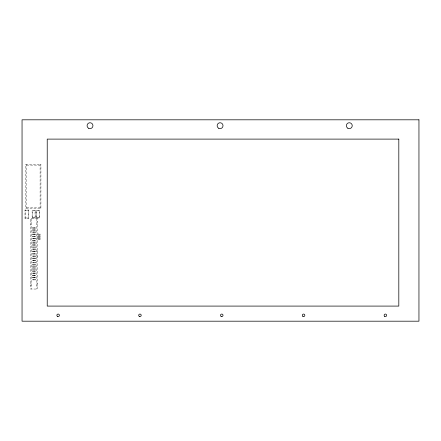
<?xml version="1.0" encoding="UTF-8"?>
<svg xmlns="http://www.w3.org/2000/svg" width="441" height="441" viewBox="0 0 441 441"><rect width="100%" height="100%" fill="white"/><g stroke="black" fill="none" stroke-linecap="round" stroke-linejoin="round"><path stroke-width="0.33" stroke-dasharray="2.21 1.65" d="M40.93 208.334L40.092 207.496L40.092 165.116L40.93 164.278L25.826 164.278L25.826 208.334L40.93 208.334L40.93 164.278M25.826 208.334L26.664 207.496L26.664 165.116L25.826 164.278M28.764 218.4L28.345 217.981L28.345 210.429L28.764 210.01L24.988 210.01L24.988 218.4L28.764 218.4L28.764 210.01M24.988 218.4L25.407 217.981L25.407 210.429L24.988 210.01M35.478 217.981L35.054 217.562L35.054 210.848L35.478 210.429L32.121 210.429L32.121 217.981L35.478 217.981L35.478 210.429M32.121 217.981L32.54 217.562L32.54 210.848L32.121 210.429M39.673 217.981L39.255 217.562L39.255 210.848L39.673 210.429L36.316 210.429L36.316 217.981L39.673 217.981L39.673 210.429M36.316 217.981L36.735 217.562L36.735 210.848L36.316 210.429M32.827 228.218L33.411 228.218L32.827 228.218L32.827 227.633L33.411 227.633L33.411 228.218M32.827 227.633L33.411 227.633M34.585 228.218L35.175 228.218L34.585 228.218L34.585 227.633L35.175 227.633L35.175 228.218M34.585 227.633L35.175 227.633M32.827 230.351L33.411 230.351L32.827 230.351L32.827 229.761L33.411 229.761L33.411 230.351M33.329 230.268L33.411 229.761M34.585 230.351L35.175 230.351L34.585 230.351L34.585 229.761L35.175 229.761L35.175 230.351M34.585 229.761L35.175 229.761M32.827 232.479L32.827 231.894L33.411 231.894L33.411 232.479L32.827 232.479L32.827 231.894M32.91 231.977L33.411 231.894M34.591 232.479L34.591 231.894L35.175 231.894L35.175 232.479L34.591 232.479L34.591 231.894M34.674 231.977L35.175 231.894M32.827 234.612L33.411 234.612L32.827 234.612L32.827 234.028L33.411 234.028L33.411 234.612M33.329 234.529L33.411 234.028M34.585 234.612L35.175 234.612L34.585 234.612L34.585 234.028L35.175 234.028L35.175 234.612M35.093 234.529L35.175 234.028M32.827 236.745L33.411 236.745L32.827 236.745L32.827 236.155L33.411 236.155L33.411 236.745M33.411 236.155L33.329 236.663M34.585 236.745L35.175 236.745L34.585 236.745L34.585 236.155L35.175 236.155L35.175 236.745M35.175 236.155L35.093 236.663M32.827 238.873L32.827 238.289L33.411 238.289L33.411 238.873L32.827 238.873L32.827 238.289M32.91 238.372L33.411 238.289M34.591 238.873L34.591 238.289L35.175 238.289L35.175 238.873L34.591 238.873L34.591 238.289M34.674 238.372L35.175 238.289M38.742 234.998L39.332 234.998L38.742 234.998L38.742 234.414L39.332 234.414L39.332 234.998M39.332 234.414L39.243 234.915M32.827 241.006L33.411 241.006L32.827 241.006L32.827 240.417L33.411 240.417L33.411 241.006M33.329 240.924L33.411 240.417M38.406 235.753L37.987 236.172L37.987 237.434L38.406 237.853L39.662 237.853L40.087 237.434L40.087 236.172L39.662 235.753L38.406 235.753L37.987 235.334L37.987 234.077L38.406 233.658L39.662 233.658L40.087 234.077L40.087 235.334L39.662 235.753M34.591 241.006L35.175 241.006L34.591 241.006L34.591 240.417L35.175 240.417L35.175 241.006M35.093 240.924L35.175 240.417M38.742 237.098L39.332 237.098L38.742 237.098L38.742 236.508L39.332 236.508L39.332 237.098M39.243 237.01L39.332 236.508M32.827 243.14L32.827 242.55L33.411 242.55L33.411 243.14L32.827 243.14L32.827 242.55M32.91 242.633L33.411 242.55M38.406 237.853L37.987 238.272L37.987 239.529L38.406 239.948L39.662 239.948L40.087 239.529L40.087 238.272L39.662 237.853M34.591 243.14L35.175 243.14L34.591 243.14L34.591 242.55L35.175 242.55L35.175 243.14M35.093 243.052L35.175 242.55M38.742 239.193L39.332 239.193L38.742 239.193L38.742 238.609L39.332 238.609L39.332 239.193M38.742 238.609L39.332 238.609M32.827 245.268L33.411 245.268L32.827 245.268L32.827 244.683L33.411 244.683L33.411 245.268M33.329 245.185L33.411 244.683M34.591 245.268L35.175 245.268L34.591 245.268L34.591 244.683L35.175 244.683L35.175 245.268M35.093 245.185L35.175 244.683M32.827 247.401L33.411 247.401L32.827 247.401L32.827 246.811L33.411 246.811L33.411 247.401M33.411 246.811L33.329 247.318M34.591 247.401L34.591 246.811L35.175 246.811L35.175 247.401L34.591 247.401L34.591 246.811M35.175 246.811L35.175 247.401M32.827 249.534L32.827 248.945L33.411 248.945L33.411 249.534L32.827 249.534L32.827 248.945M32.91 249.027L33.411 248.945M34.591 249.534L34.591 248.945L35.175 248.945L35.175 249.534L34.591 249.534L34.591 248.945M34.674 249.027L35.175 248.945M32.827 251.662L33.411 251.662L32.827 251.662L32.827 251.078L33.411 251.078L33.411 251.662M33.329 251.579L33.411 251.078M34.591 251.662L35.175 251.662L34.591 251.662L34.591 251.078L35.175 251.078L35.175 251.662M35.093 251.579L35.175 251.078M32.827 254.088L33.411 254.088L32.827 254.088L32.827 253.503L33.411 253.503L33.411 254.088M32.827 253.503L33.411 253.503M34.585 254.088L35.175 254.088L34.585 254.088L34.585 253.503L35.175 253.503L35.175 254.088M34.585 253.503L35.175 253.503M32.821 256.53L32.821 255.945L33.411 255.945L33.411 256.53L32.821 256.53L32.821 255.945M32.904 256.028L33.411 255.945M34.585 256.53L34.585 255.945L35.17 255.945L35.17 256.53L34.585 256.53L34.585 255.945M34.668 256.028L35.17 255.945M32.821 258.663L33.411 258.663L33.411 258.073L32.821 258.073L32.821 258.663L33.411 258.663M32.821 258.073L33.411 258.073M34.585 258.663L34.585 258.073L35.17 258.073L35.17 258.663L34.585 258.663L34.585 258.073M34.668 258.156L35.17 258.073M32.821 260.791L32.821 260.207L33.411 260.207L33.411 260.791L32.821 260.791L32.821 260.207M32.904 260.289L33.411 260.207M34.585 260.791L34.585 260.207L35.175 260.207L35.175 260.791L34.585 260.791L34.585 260.207M34.668 260.289L35.175 260.207M32.821 262.924L32.821 262.334L33.411 262.334L33.411 262.924L32.821 262.924L32.821 262.334M33.411 262.334L33.411 262.924M34.585 262.924L34.585 262.334L35.17 262.334L35.17 262.924L34.585 262.924L34.585 262.334M35.17 262.334L35.17 262.924M32.821 265.058L33.411 265.058L32.821 265.058L32.821 264.468L33.411 264.468L33.411 265.058M33.323 264.969L33.411 264.468M34.585 265.058L34.585 264.468L35.17 264.468L35.17 265.058L34.585 265.058L34.585 264.468M34.668 264.55L35.17 264.468M32.821 267.185L33.411 267.185L32.821 267.185L32.821 266.601L33.411 266.601L33.411 267.185M32.821 266.601L33.411 266.601M34.585 267.185L34.585 266.601L35.175 266.601L35.175 267.185L34.585 267.185L34.585 266.601M34.668 266.684L35.175 266.601M32.821 269.319L32.821 268.729L32.821 269.319L33.411 269.319L33.411 268.729L32.821 268.729M32.91 268.817L33.411 268.729M34.585 269.319L34.585 268.729L34.585 269.319L35.175 269.319L35.175 268.729L34.585 268.729M35.175 269.319L35.175 268.729M32.821 271.452L33.411 271.452L32.821 271.452L32.821 270.862L33.411 270.862L33.411 271.452M33.329 271.364L33.411 270.862M34.585 271.452L35.175 271.452L34.585 271.452L34.585 270.862L35.175 270.862L35.175 271.452M35.087 271.364L35.175 270.862M32.821 273.58L32.821 272.996L33.411 272.996L33.411 273.58L32.821 273.58L32.821 272.996M32.91 273.078L33.411 272.996M34.585 273.58L35.175 273.58L34.585 273.58L34.585 272.996L35.175 272.996L35.175 273.58M34.585 272.996L35.175 272.996M32.821 275.713L33.411 275.713L32.821 275.713L32.821 275.123L33.411 275.123L33.411 275.713M32.821 275.123L33.411 275.123M34.585 275.713L35.175 275.713L34.585 275.713L34.585 275.123L35.175 275.123L35.175 275.713M34.585 275.123L35.175 275.123M32.821 277.841L33.411 277.841L32.821 277.841L32.821 277.257L33.411 277.257L33.411 277.841M32.821 277.257L33.411 277.257M34.585 277.841L35.175 277.841L34.585 277.841L34.585 277.257L35.175 277.257L35.175 277.841M34.585 277.257L35.175 277.257M32.821 279.974L32.821 279.39L33.411 279.39L33.411 279.974L32.821 279.974L32.821 279.39M32.91 279.473L33.411 279.39M34.585 279.974L34.585 279.39L35.175 279.39L35.175 279.974L34.585 279.974L34.585 279.39M34.668 279.473L35.175 279.39M26.664 165.116L40.092 165.116M26.664 207.496L40.092 207.496M25.407 210.429L28.345 210.429M32.54 210.848L35.054 210.848M36.735 210.848L39.255 210.848M32.54 217.562L35.054 217.562M36.735 217.562L39.255 217.562M25.407 217.981L28.345 217.981M30.435 221.911L31.272 221.911M36.73 221.911L37.568 221.911M30.435 224.425L31.272 224.425M36.73 224.425L37.568 224.425M32.827 229.761L33.329 229.849M32.91 232.396L33.411 232.479M34.674 232.396L35.175 232.479M32.827 234.028L33.329 234.11M34.585 234.028L35.093 234.11M39.243 236.591L38.742 236.508M32.91 238.79L33.411 238.873M34.674 238.79L35.175 238.873M32.827 240.417L33.329 240.505M34.591 240.417L35.093 240.505M34.591 242.55L35.093 242.633M32.91 243.052L33.411 243.14M32.827 244.683L33.329 244.766M34.591 244.683L35.093 244.766M34.674 247.318L35.093 247.318M32.91 249.446L33.411 249.534M34.674 249.446L35.175 249.534M36.73 251.028L37.568 251.028M32.827 251.078L33.329 251.161M34.591 251.078L35.093 251.161M36.73 251.866L37.568 251.866M36.73 255.725L37.568 255.725M32.904 256.447L33.411 256.53M34.668 256.447L35.17 256.53M36.73 256.563L37.568 256.563M34.668 258.58L35.17 258.663M32.904 260.708L33.411 260.791M34.668 260.708L35.175 260.791M32.904 262.842L33.329 262.842M34.668 262.842L35.087 262.842M32.821 264.468L33.323 264.55M34.668 264.969L35.17 265.058M34.668 267.103L35.175 267.185M34.668 268.817L35.087 268.817M32.821 270.862L33.329 270.945M34.585 270.862L35.087 270.945M32.91 273.497L33.411 273.58M30.435 283.166L31.272 283.166M36.73 283.166L37.568 283.166M30.435 285.68L31.272 285.68M36.73 285.68L37.568 285.68M34.585 236.155L34.674 236.663M32.827 236.155L32.91 236.663M32.827 246.811L32.91 247.318M33.411 269.319L33.329 268.817M35.175 279.974L35.087 279.473M33.411 279.974L33.329 279.473M39.243 238.691L39.243 239.11M36.73 218.554L36.73 289.037M35.093 227.716L35.093 228.135M35.093 229.849L35.093 230.268M35.093 231.977L35.093 232.396M35.093 238.372L35.093 238.79M35.093 249.027L35.093 249.446M35.093 253.586L35.093 254.005M35.087 256.028L35.087 256.447M35.087 258.156L35.087 258.58M35.087 260.289L35.087 260.708M35.087 264.55L35.087 264.969M35.087 266.684L35.087 267.103M35.087 273.078L35.087 273.497M35.087 275.212L35.087 275.631M35.087 277.339L35.087 277.758M34.674 227.716L34.674 228.135M34.674 229.849L34.674 230.268M34.674 234.11L34.674 234.529M34.674 240.505L34.674 240.924M34.674 242.633L34.674 243.052M34.674 244.766L34.674 245.185M34.674 251.161L34.674 251.579M34.674 253.586L34.674 254.005M34.668 270.945L34.668 271.364M34.668 273.078L34.668 273.497M34.668 275.212L34.668 275.631M34.668 277.339L34.668 277.758M33.329 227.716L33.329 228.135M33.329 231.977L33.329 232.396M33.329 238.372L33.329 238.79M33.329 242.633L33.329 243.052M33.329 249.027L33.329 249.446M33.329 253.586L33.329 254.005M33.329 256.028L33.329 256.447M33.323 258.156L33.323 258.58M33.329 260.289L33.329 260.708M33.329 266.684L33.329 267.103M33.329 273.078L33.329 273.497M33.329 275.212L33.329 275.631M33.329 277.339L33.329 277.758M32.91 227.716L32.91 228.135M32.91 229.849L32.91 230.268M32.91 234.11L32.91 234.529M32.91 240.505L32.91 240.924M32.91 244.766L32.91 245.185M32.91 251.161L32.91 251.579M32.91 253.586L32.91 254.005M32.904 258.156L32.904 258.58M32.904 264.55L32.904 264.969M32.904 266.684L32.904 267.103M32.904 270.945L32.904 271.364M32.91 275.212L32.91 275.631M32.904 277.339L32.904 277.758M31.272 218.554L31.272 289.037M37.568 218.554L30.435 218.554L30.435 289.037L37.568 289.037L37.568 218.554"/><path stroke-width="0.66" d="M418.95 119.809L22.05 119.809L22.05 321.191L418.95 321.191L418.95 119.809M398.813 139.108L47.226 139.108L47.226 306.087L398.813 306.087L398.813 139.108M88.547 128.226A2.938 2.938 0 0 0 92.957 125.679A2.938 2.938 0 0 0 88.547 123.138A2.938 2.938 0 0 0 88.547 128.226M218.615 128.226A2.938 2.938 0 0 0 223.019 125.679A2.938 2.938 0 0 0 218.615 123.138A2.938 2.938 0 0 0 218.615 128.226M347.833 128.226A2.938 2.938 0 0 0 352.243 125.679A2.938 2.938 0 0 0 347.833 123.138A2.938 2.938 0 0 0 347.833 128.226M302.945 316.412A1.257 1.257 0 0 0 304.83 315.321A1.257 1.257 0 0 0 302.945 314.229A1.257 1.257 0 0 0 302.945 316.412M384.64 316.335A1.257 1.257 0 0 0 386.636 315.458A1.257 1.257 0 0 0 384.877 314.168A1.257 1.257 0 0 0 384.64 316.335M221.128 316.412A1.257 1.257 0 0 0 223.019 315.321A1.257 1.257 0 0 0 221.128 314.229A1.257 1.257 0 0 0 221.128 316.412M139.317 316.412A1.257 1.257 0 0 0 141.203 315.321A1.257 1.257 0 0 0 139.317 314.229A1.257 1.257 0 0 0 139.317 316.412M57.501 316.412A1.257 1.257 0 0 0 59.392 315.321A1.257 1.257 0 0 0 57.501 314.229A1.257 1.257 0 0 0 57.501 316.412"/></g></svg>
